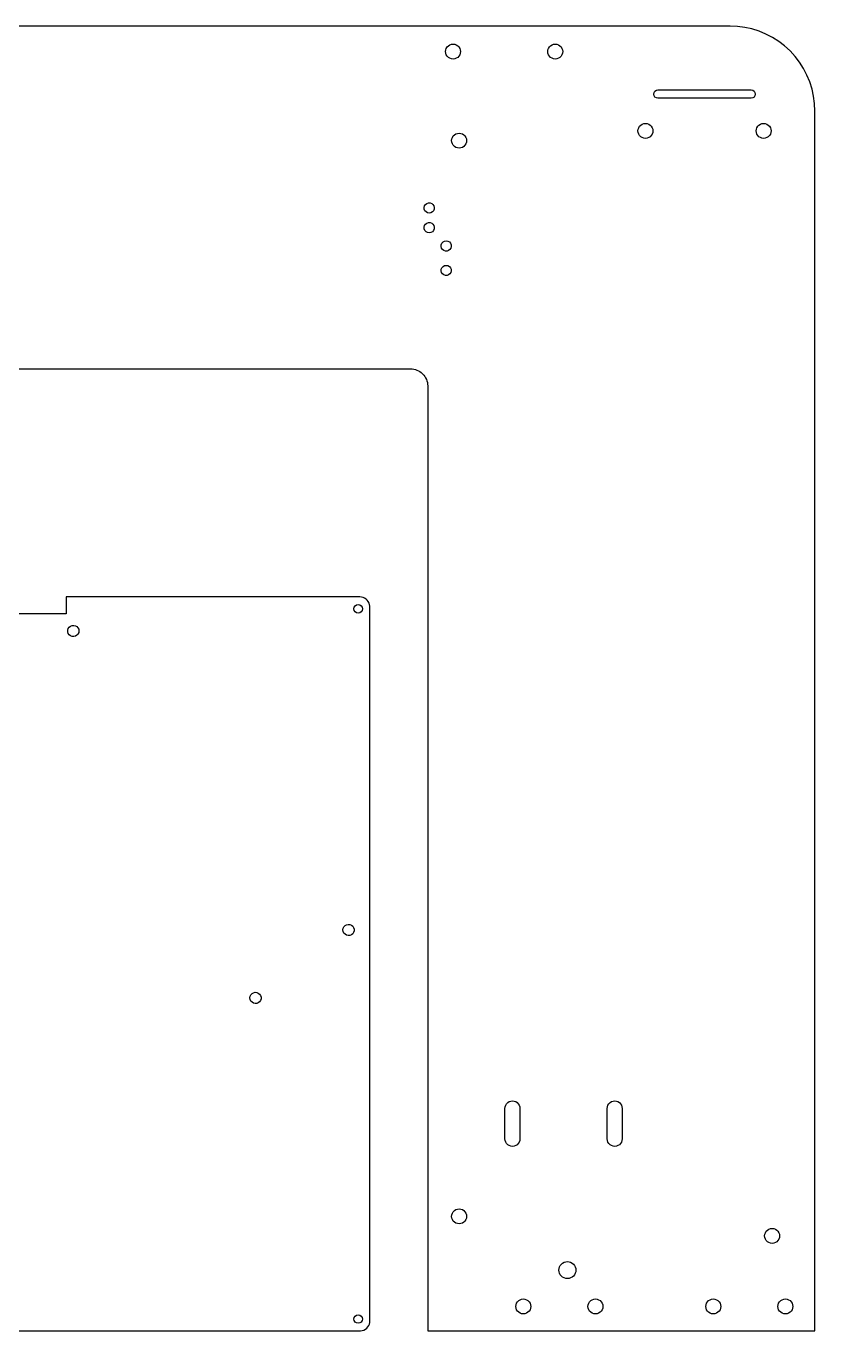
# Model space of a CAD drawing. Header units: metres. Extents: x -232 to 232, y 0 to 384.
# Drawn here: x 0 to 232.2, y 0 to 384 of the extents above; entities that cross this region are included whole.
import ezdxf

# ---------------------------------------------------------------- set-up
doc = ezdxf.new("R2010")
doc.units = ezdxf.units.M

msp = doc.modelspace()

# ---------------------------------------------------------------- linework, layer by layer
for p, q in [((207.25, 384), (-207.25, 384)), ((209.429, 383.905), (207.25, 384)), ((211.591, 383.62), (209.429, 383.905)), ((213.72, 383.148), (211.591, 383.62)), ((215.8, 382.492), (213.72, 383.148)), ((217.815, 381.658), (215.8, 382.492)), ((219.75, 380.651), (217.815, 381.658)), ((221.589, 379.479), (219.75, 380.651)), ((123.5, 376.5), (123.555, 376.99)), ((123.555, 376.01), (123.5, 376.5)), ((123.555, 376.99), (123.718, 377.455)), ((123.718, 377.455), (123.98, 377.872)), ((123.98, 377.872), (124.328, 378.22)), ((124.328, 378.22), (124.745, 378.482)), ((124.745, 378.482), (125.21, 378.645)), ((125.21, 378.645), (125.7, 378.7)), ((125.7, 378.7), (126.19, 378.645)), ((126.19, 378.645), (126.655, 378.482)), ((126.655, 378.482), (127.072, 378.22)), ((127.072, 378.22), (127.42, 377.872)), ((127.42, 377.872), (127.682, 377.455)), ((127.682, 377.455), (127.845, 376.99)), ((127.845, 376.99), (127.9, 376.5)), ((127.9, 376.5), (127.845, 376.01)), ((153.6, 376.5), (153.655, 376.99)), ((153.655, 376.01), (153.6, 376.5)), ((153.655, 376.99), (153.818, 377.455)), ((153.818, 377.455), (154.08, 377.872)), ((154.08, 377.872), (154.428, 378.22)), ((154.428, 378.22), (154.845, 378.482)), ((154.845, 378.482), (155.31, 378.645)), ((155.31, 378.645), (155.8, 378.7)), ((155.8, 378.7), (156.29, 378.645)), ((156.29, 378.645), (156.755, 378.482)), ((156.755, 378.482), (157.172, 378.22)), ((157.172, 378.22), (157.52, 377.872)), ((157.52, 377.872), (157.782, 377.455)), ((157.782, 377.455), (157.945, 376.99)), ((157.945, 376.99), (158, 376.5)), ((158, 376.5), (157.945, 376.01)), ((223.32, 378.151), (221.589, 379.479)), ((224.928, 376.678), (223.32, 378.151)), ((226.401, 375.07), (224.928, 376.678)), ((123.718, 375.545), (123.555, 376.01)), ((123.98, 375.128), (123.718, 375.545)), ((124.328, 374.78), (123.98, 375.128)), ((124.745, 374.518), (124.328, 374.78)), ((125.21, 374.355), (124.745, 374.518)), ((125.7, 374.3), (125.21, 374.355)), ((126.19, 374.355), (125.7, 374.3)), ((126.655, 374.518), (126.19, 374.355)), ((127.072, 374.78), (126.655, 374.518)), ((127.42, 375.128), (127.072, 374.78)), ((127.682, 375.545), (127.42, 375.128)), ((127.845, 376.01), (127.682, 375.545)), ((153.818, 375.545), (153.655, 376.01)), ((154.08, 375.128), (153.818, 375.545)), ((154.428, 374.78), (154.08, 375.128)), ((154.845, 374.518), (154.428, 374.78)), ((155.31, 374.355), (154.845, 374.518)), ((155.8, 374.3), (155.31, 374.355)), ((156.29, 374.355), (155.8, 374.3)), ((156.755, 374.518), (156.29, 374.355)), ((157.172, 374.78), (156.755, 374.518)), ((157.52, 375.128), (157.172, 374.78)), ((157.782, 375.545), (157.52, 375.128)), ((157.945, 376.01), (157.782, 375.545)), ((227.729, 373.339), (226.401, 375.07)), ((228.901, 371.5), (227.729, 373.339)), ((229.908, 369.565), (228.901, 371.5)), ((230.742, 367.55), (229.908, 369.565)), ((184.895, 364.478), (185.166, 364.884)), ((185.166, 364.884), (185.572, 365.155)), ((185.572, 365.155), (186.05, 365.25)), ((186.05, 365.25), (213.45, 365.25)), ((213.45, 365.25), (213.928, 365.155)), ((213.928, 365.155), (214.334, 364.884)), ((214.334, 364.884), (214.605, 364.478)), ((231.398, 365.47), (230.742, 367.55)), ((231.87, 363.341), (231.398, 365.47)), ((184.8, 364), (184.895, 364.478)), ((184.895, 363.522), (184.8, 364)), ((185.166, 363.116), (184.895, 363.522)), ((185.572, 362.845), (185.166, 363.116)), ((186.05, 362.75), (185.572, 362.845)), ((213.45, 362.75), (186.05, 362.75)), ((213.928, 362.845), (213.45, 362.75)), ((214.334, 363.116), (213.928, 362.845)), ((214.605, 363.522), (214.334, 363.116)), ((214.605, 364.478), (214.7, 364)), ((214.7, 364), (214.605, 363.522)), ((232.155, 361.179), (231.87, 363.341)), ((232.25, 359), (232.155, 361.179)), ((232.25, 0), (232.25, 359)), ((180.15, 353.15), (180.205, 353.64)), ((180.205, 353.64), (180.368, 354.105)), ((180.368, 354.105), (180.63, 354.522)), ((180.63, 354.522), (180.978, 354.87)), ((180.978, 354.87), (181.395, 355.132)), ((181.395, 355.132), (181.86, 355.295)), ((181.86, 355.295), (182.35, 355.35)), ((182.35, 355.35), (182.84, 355.295)), ((182.84, 355.295), (183.305, 355.132)), ((183.305, 355.132), (183.722, 354.87)), ((183.722, 354.87), (184.07, 354.522)), ((184.07, 354.522), (184.332, 354.105)), ((184.332, 354.105), (184.495, 353.64)), ((184.495, 353.64), (184.55, 353.15)), ((214.95, 353.15), (215.005, 353.64)), ((215.005, 353.64), (215.168, 354.105)), ((215.168, 354.105), (215.43, 354.522)), ((215.43, 354.522), (215.778, 354.87)), ((215.778, 354.87), (216.195, 355.132)), ((216.195, 355.132), (216.66, 355.295)), ((216.66, 355.295), (217.15, 355.35)), ((217.15, 355.35), (217.64, 355.295)), ((217.64, 355.295), (218.105, 355.132)), ((218.105, 355.132), (218.522, 354.87)), ((218.522, 354.87), (218.87, 354.522)), ((218.87, 354.522), (219.132, 354.105)), ((219.132, 354.105), (219.295, 353.64)), ((219.295, 353.64), (219.35, 353.15)), ((125.3, 350.29), (125.355, 350.78)), ((125.355, 349.8), (125.3, 350.29)), ((125.355, 350.78), (125.518, 351.245)), ((125.518, 349.335), (125.355, 349.8)), ((125.518, 351.245), (125.78, 351.662)), ((125.78, 351.662), (126.128, 352.01)), ((126.128, 352.01), (126.545, 352.272)), ((126.545, 352.272), (127.01, 352.435)), ((127.01, 352.435), (127.5, 352.49)), ((127.5, 352.49), (127.99, 352.435)), ((127.99, 352.435), (128.455, 352.272)), ((128.455, 352.272), (128.872, 352.01)), ((128.872, 352.01), (129.22, 351.662)), ((129.22, 351.662), (129.482, 351.245)), ((129.482, 351.245), (129.645, 350.78)), ((129.645, 349.8), (129.482, 349.335)), ((129.645, 350.78), (129.7, 350.29)), ((129.7, 350.29), (129.645, 349.8)), ((180.205, 352.66), (180.15, 353.15)), ((180.368, 352.195), (180.205, 352.66)), ((180.63, 351.778), (180.368, 352.195)), ((180.978, 351.43), (180.63, 351.778)), ((181.395, 351.168), (180.978, 351.43)), ((181.86, 351.005), (181.395, 351.168)), ((182.35, 350.95), (181.86, 351.005)), ((182.84, 351.005), (182.35, 350.95)), ((183.305, 351.168), (182.84, 351.005)), ((183.722, 351.43), (183.305, 351.168)), ((184.07, 351.778), (183.722, 351.43)), ((184.332, 352.195), (184.07, 351.778)), ((184.495, 352.66), (184.332, 352.195)), ((184.55, 353.15), (184.495, 352.66)), ((215.005, 352.66), (214.95, 353.15)), ((215.168, 352.195), (215.005, 352.66)), ((215.43, 351.778), (215.168, 352.195)), ((215.778, 351.43), (215.43, 351.778)), ((216.195, 351.168), (215.778, 351.43)), ((216.66, 351.005), (216.195, 351.168)), ((217.15, 350.95), (216.66, 351.005)), ((217.64, 351.005), (217.15, 350.95)), ((218.105, 351.168), (217.64, 351.005)), ((218.522, 351.43), (218.105, 351.168)), ((218.87, 351.778), (218.522, 351.43)), ((219.132, 352.195), (218.87, 351.778)), ((219.295, 352.66), (219.132, 352.195)), ((219.35, 353.15), (219.295, 352.66)), ((125.78, 348.918), (125.518, 349.335)), ((126.128, 348.57), (125.78, 348.918)), ((126.545, 348.308), (126.128, 348.57)), ((127.01, 348.145), (126.545, 348.308)), ((127.5, 348.09), (127.01, 348.145)), ((127.99, 348.145), (127.5, 348.09)), ((128.455, 348.308), (127.99, 348.145)), ((128.872, 348.57), (128.455, 348.308)), ((129.22, 348.918), (128.872, 348.57)), ((129.482, 349.335), (129.22, 348.918)), ((117.205, 330.604), (117.326, 331.083)), ((117.246, 330.112), (117.205, 330.604)), ((117.326, 331.083), (117.596, 331.496)), ((117.596, 331.496), (117.986, 331.799)), ((117.986, 331.799), (118.453, 331.96)), ((118.453, 331.96), (118.947, 331.96)), ((118.947, 331.96), (119.414, 331.799)), ((119.414, 331.799), (119.804, 331.496)), ((119.804, 331.496), (120.074, 331.083)), ((120.074, 331.083), (120.195, 330.604)), ((120.195, 330.604), (120.154, 330.112)), ((117.444, 329.66), (117.246, 330.112)), ((117.779, 329.296), (117.444, 329.66)), ((118.213, 329.061), (117.779, 329.296)), ((118.7, 328.98), (118.213, 329.061)), ((119.187, 329.061), (118.7, 328.98)), ((119.621, 329.296), (119.187, 329.061)), ((119.956, 329.66), (119.621, 329.296)), ((120.154, 330.112), (119.956, 329.66)), ((117.205, 324.804), (117.326, 325.283)), ((117.246, 324.312), (117.205, 324.804)), ((117.444, 323.86), (117.246, 324.312)), ((117.326, 325.283), (117.596, 325.696)), ((117.779, 323.496), (117.444, 323.86)), ((117.596, 325.696), (117.986, 325.999)), ((118.213, 323.261), (117.779, 323.496)), ((117.986, 325.999), (118.453, 326.16)), ((118.7, 323.18), (118.213, 323.261)), ((118.453, 326.16), (118.947, 326.16)), ((119.187, 323.261), (118.7, 323.18)), ((118.947, 326.16), (119.414, 325.999)), ((119.621, 323.496), (119.187, 323.261)), ((119.414, 325.999), (119.804, 325.696)), ((119.956, 323.86), (119.621, 323.496)), ((119.804, 325.696), (120.074, 325.283)), ((120.154, 324.312), (119.956, 323.86)), ((120.074, 325.283), (120.195, 324.804)), ((120.195, 324.804), (120.154, 324.312)), ((122.205, 319.156), (122.246, 319.648)), ((122.326, 318.677), (122.205, 319.156)), ((122.246, 319.648), (122.444, 320.1)), ((122.444, 320.1), (122.779, 320.464)), ((122.779, 320.464), (123.213, 320.699)), ((123.213, 320.699), (123.7, 320.78)), ((123.7, 320.78), (124.187, 320.699)), ((124.187, 320.699), (124.621, 320.464)), ((124.621, 320.464), (124.956, 320.1)), ((124.956, 320.1), (125.154, 319.648)), ((125.195, 319.156), (125.074, 318.677)), ((125.154, 319.648), (125.195, 319.156)), ((122.596, 318.264), (122.326, 318.677)), ((122.986, 317.961), (122.596, 318.264)), ((123.453, 317.8), (122.986, 317.961)), ((123.947, 317.8), (123.453, 317.8)), ((124.414, 317.961), (123.947, 317.8)), ((124.804, 318.264), (124.414, 317.961)), ((125.074, 318.677), (124.804, 318.264)), ((122.205, 311.956), (122.246, 312.448)), ((122.326, 311.477), (122.205, 311.956)), ((122.246, 312.448), (122.444, 312.9)), ((122.596, 311.064), (122.326, 311.477)), ((122.444, 312.9), (122.779, 313.264)), ((122.986, 310.761), (122.596, 311.064)), ((122.779, 313.264), (123.213, 313.499)), ((123.213, 313.499), (123.7, 313.58)), ((123.7, 313.58), (124.187, 313.499)), ((124.187, 313.499), (124.621, 313.264)), ((124.804, 311.064), (124.414, 310.761)), ((124.621, 313.264), (124.956, 312.9)), ((125.074, 311.477), (124.804, 311.064)), ((124.956, 312.9), (125.154, 312.448)), ((125.195, 311.956), (125.074, 311.477)), ((125.154, 312.448), (125.195, 311.956)), ((123.453, 310.6), (122.986, 310.761)), ((123.947, 310.6), (123.453, 310.6)), ((124.414, 310.761), (123.947, 310.6)), ((-126.75, 283.1), (113.25, 283.1)), ((113.25, 283.1), (113.624, 283.086)), ((113.624, 283.086), (114.118, 283.024)), ((114.118, 283.024), (114.604, 282.913)), ((114.604, 282.913), (115.077, 282.754)), ((115.077, 282.754), (115.531, 282.549)), ((115.531, 282.549), (115.963, 282.3)), ((115.963, 282.3), (116.367, 282.009)), ((116.367, 282.009), (116.741, 281.679)), ((116.741, 281.679), (117.08, 281.314)), ((117.08, 281.314), (117.381, 280.917)), ((117.381, 280.917), (117.641, 280.491)), ((117.641, 280.491), (117.857, 280.042)), ((117.857, 280.042), (118.028, 279.574)), ((118.028, 279.574), (118.151, 279.091)), ((118.151, 279.091), (118.225, 278.598)), ((118.225, 278.598), (118.25, 278.1)), ((118.25, 278.1), (118.25, 0)), ((98.25, 216), (11.76, 215.996)), ((11.76, 215.996), (11.76, 211)), ((98.7438, 215.959), (98.25, 216)), ((99.2241, 215.837), (98.7438, 215.959)), ((99.6778, 215.638), (99.2241, 215.837)), ((100.093, 215.367), (99.6778, 215.638)), ((100.457, 215.032), (100.093, 215.367)), ((96.5, 212.5), (96.5951, 212.978)), ((96.5951, 212.022), (96.5, 212.5)), ((96.5951, 212.978), (96.8661, 213.384)), ((96.8661, 211.616), (96.5951, 212.022)), ((96.8661, 213.384), (97.2716, 213.655)), ((97.2716, 211.345), (96.8661, 211.616)), ((97.2716, 213.655), (97.75, 213.75)), ((97.75, 211.25), (97.2716, 211.345)), ((97.75, 213.75), (98.2283, 213.655)), ((98.2283, 211.345), (97.75, 211.25)), ((98.2283, 213.655), (98.6339, 213.384)), ((98.6339, 211.616), (98.2283, 211.345)), ((98.6339, 213.384), (98.9048, 212.978)), ((98.9048, 212.022), (98.6339, 211.616)), ((98.9048, 212.978), (99, 212.5)), ((99, 212.5), (98.9048, 212.022)), ((100.761, 214.641), (100.457, 215.032)), ((100.997, 214.205), (100.761, 214.641)), ((101.158, 213.736), (100.997, 214.205)), ((101.24, 213.248), (101.158, 213.736)), ((101.25, 3), (101.24, 213.248)), ((11.76, 211), (-25.26, 211)), ((12.7005, 207.122), (13.085, 207.429)), ((13.085, 207.429), (13.5428, 207.609)), ((13.5428, 207.609), (14.0333, 207.645)), ((14.0333, 207.645), (14.5128, 207.536)), ((14.5128, 207.536), (14.9388, 207.29)), ((12.2784, 206.246), (12.4234, 206.716)), ((12.2784, 205.754), (12.2784, 206.246)), ((12.4234, 205.284), (12.2784, 205.754)), ((12.4234, 206.716), (12.7005, 207.122)), ((12.7005, 204.878), (12.4234, 205.284)), ((13.085, 204.571), (12.7005, 204.878)), ((13.5428, 204.391), (13.085, 204.571)), ((14.0333, 204.355), (13.5428, 204.391)), ((14.5128, 204.464), (14.0333, 204.355)), ((14.9388, 204.71), (14.5128, 204.464)), ((14.9388, 207.29), (15.2733, 206.929)), ((15.2733, 205.071), (14.9388, 204.71)), ((15.2733, 206.929), (15.4867, 206.486)), ((15.4867, 205.514), (15.2733, 205.071)), ((15.4867, 206.486), (15.56, 206)), ((15.56, 206), (15.4867, 205.514)), ((93.5867, 118.929), (93.9212, 119.29)), ((93.9212, 119.29), (94.3472, 119.536)), ((94.3472, 119.536), (94.8267, 119.645)), ((94.8267, 119.645), (95.3172, 119.609)), ((95.3172, 119.609), (95.775, 119.429)), ((95.775, 119.429), (96.1595, 119.122)), ((96.1595, 119.122), (96.4366, 118.716)), ((93.3, 118), (93.3733, 118.486)), ((93.3733, 117.514), (93.3, 118)), ((93.3733, 118.486), (93.5867, 118.929)), ((93.5867, 117.071), (93.3733, 117.514)), ((93.9212, 116.71), (93.5867, 117.071)), ((94.3472, 116.464), (93.9212, 116.71)), ((94.8267, 116.355), (94.3472, 116.464)), ((95.3172, 116.391), (94.8267, 116.355)), ((95.775, 116.571), (95.3172, 116.391)), ((96.1595, 116.878), (95.775, 116.571)), ((96.4366, 117.284), (96.1595, 116.878)), ((96.4366, 118.716), (96.5816, 118.246)), ((96.5816, 117.754), (96.4366, 117.284)), ((96.5816, 118.246), (96.5816, 117.754)), ((65.9, 98), (65.9733, 98.4863)), ((65.9733, 97.5136), (65.9, 98)), ((65.9733, 98.4863), (66.1867, 98.9295)), ((66.1867, 97.0705), (65.9733, 97.5136)), ((66.1867, 98.9295), (66.5212, 99.29)), ((66.5212, 96.71), (66.1867, 97.0705)), ((66.5212, 99.29), (66.9472, 99.5359)), ((66.9472, 96.4641), (66.5212, 96.71)), ((66.9472, 99.5359), (67.4267, 99.6454)), ((67.4267, 96.3546), (66.9472, 96.4641)), ((67.4267, 99.6454), (67.9172, 99.6086)), ((67.9172, 96.3914), (67.4267, 96.3546)), ((67.9172, 99.6086), (68.375, 99.4289)), ((68.375, 96.571), (67.9172, 96.3914)), ((68.375, 99.4289), (68.7595, 99.1223)), ((68.7595, 96.8777), (68.375, 96.571)), ((68.7595, 99.1223), (69.0366, 98.7159)), ((69.0366, 97.2841), (68.7595, 96.8777)), ((69.0366, 98.7159), (69.1816, 98.2459)), ((69.1816, 97.7541), (69.0366, 97.2841)), ((69.1816, 98.2459), (69.1816, 97.7541)), ((141, 65.5), (141.055, 65.9895)), ((141, 56.5), (141, 65.5)), ((141.055, 65.9895), (141.218, 66.4545)), ((141.218, 66.4545), (141.48, 66.8717)), ((141.48, 66.8717), (141.828, 67.22)), ((141.828, 67.22), (142.245, 67.4821)), ((142.245, 67.4821), (142.71, 67.6448)), ((142.71, 67.6448), (143.2, 67.7)), ((143.2, 67.7), (143.69, 67.6448)), ((143.69, 67.6448), (144.155, 67.4821)), ((144.155, 67.4821), (144.572, 67.22)), ((144.572, 67.22), (144.92, 66.8717)), ((144.92, 66.8717), (145.182, 66.4545)), ((145.182, 66.4545), (145.345, 65.9895)), ((145.345, 65.9895), (145.4, 65.5)), ((145.4, 65.5), (145.4, 56.5)), ((171.1, 65.5), (171.155, 65.9895)), ((171.1, 56.5), (171.1, 65.5)), ((171.155, 65.9895), (171.318, 66.4545)), ((171.318, 66.4545), (171.58, 66.8717)), ((171.58, 66.8717), (171.928, 67.22)), ((171.928, 67.22), (172.345, 67.4821)), ((172.345, 67.4821), (172.81, 67.6448)), ((172.81, 67.6448), (173.3, 67.7)), ((173.3, 67.7), (173.79, 67.6448)), ((173.79, 67.6448), (174.255, 67.4821)), ((174.255, 67.4821), (174.672, 67.22)), ((174.672, 67.22), (175.02, 66.8717)), ((175.02, 66.8717), (175.282, 66.4545)), ((175.282, 66.4545), (175.445, 65.9895)), ((175.445, 65.9895), (175.5, 65.5)), ((175.5, 65.5), (175.5, 56.5)), ((141.055, 56.0105), (141, 56.5)), ((141.218, 55.5454), (141.055, 56.0105)), ((141.48, 55.1283), (141.218, 55.5454)), ((141.828, 54.78), (141.48, 55.1283)), ((142.245, 54.5179), (141.828, 54.78)), ((142.71, 54.3551), (142.245, 54.5179)), ((143.2, 54.3), (142.71, 54.3551)), ((143.69, 54.3551), (143.2, 54.3)), ((144.155, 54.5179), (143.69, 54.3551)), ((144.572, 54.78), (144.155, 54.5179)), ((144.92, 55.1283), (144.572, 54.78)), ((145.182, 55.5454), (144.92, 55.1283)), ((145.345, 56.0105), (145.182, 55.5454)), ((145.4, 56.5), (145.345, 56.0105)), ((171.155, 56.0105), (171.1, 56.5)), ((171.318, 55.5454), (171.155, 56.0105)), ((171.58, 55.1283), (171.318, 55.5454)), ((171.928, 54.78), (171.58, 55.1283)), ((172.345, 54.5179), (171.928, 54.78)), ((172.81, 54.3551), (172.345, 54.5179)), ((173.3, 54.3), (172.81, 54.3551)), ((173.79, 54.3551), (173.3, 54.3)), ((174.255, 54.5179), (173.79, 54.3551)), ((174.672, 54.78), (174.255, 54.5179)), ((175.02, 55.1283), (174.672, 54.78)), ((175.282, 55.5454), (175.02, 55.1283)), ((175.445, 56.0105), (175.282, 55.5454)), ((175.5, 56.5), (175.445, 56.0105)), ((125.355, 34.1995), (125.518, 34.6645)), ((125.518, 34.6645), (125.78, 35.0817)), ((125.78, 35.0817), (126.128, 35.43)), ((126.128, 35.43), (126.545, 35.6921)), ((126.545, 35.6921), (127.01, 35.8548)), ((127.01, 35.8548), (127.5, 35.91)), ((127.5, 35.91), (127.99, 35.8548)), ((127.99, 35.8548), (128.455, 35.6921)), ((128.455, 35.6921), (128.872, 35.43)), ((128.872, 35.43), (129.22, 35.0817)), ((129.22, 35.0817), (129.482, 34.6645)), ((129.482, 34.6645), (129.645, 34.1995)), ((125.3, 33.71), (125.355, 34.1995)), ((125.355, 33.2204), (125.3, 33.71)), ((125.518, 32.7554), (125.355, 33.2204)), ((125.78, 32.3383), (125.518, 32.7554)), ((126.128, 31.99), (125.78, 32.3383)), ((126.545, 31.7279), (126.128, 31.99)), ((127.01, 31.5652), (126.545, 31.7279)), ((127.5, 31.51), (127.01, 31.5652)), ((127.99, 31.5652), (127.5, 31.51)), ((128.455, 31.7279), (127.99, 31.5652)), ((128.872, 31.99), (128.455, 31.7279)), ((129.22, 32.3383), (128.872, 31.99)), ((129.482, 32.7554), (129.22, 32.3383)), ((129.645, 33.2204), (129.482, 32.7554)), ((129.645, 34.1995), (129.7, 33.71)), ((129.7, 33.71), (129.645, 33.2204)), ((217.45, 27.95), (217.505, 28.4395)), ((217.505, 27.4604), (217.45, 27.95)), ((217.505, 28.4395), (217.668, 28.9045)), ((217.668, 26.9955), (217.505, 27.4604)), ((217.668, 28.9045), (217.93, 29.3217)), ((217.93, 26.5783), (217.668, 26.9955)), ((217.93, 29.3217), (218.278, 29.67)), ((218.278, 29.67), (218.695, 29.9321)), ((218.695, 29.9321), (219.16, 30.0948)), ((219.16, 30.0948), (219.65, 30.15)), ((219.65, 30.15), (220.14, 30.0948)), ((220.14, 30.0948), (220.605, 29.9321)), ((220.605, 29.9321), (221.022, 29.67)), ((221.022, 29.67), (221.37, 29.3217)), ((221.37, 29.3217), (221.632, 28.9045)), ((221.632, 26.9955), (221.37, 26.5783)), ((221.632, 28.9045), (221.795, 28.4395)), ((221.795, 27.4604), (221.632, 26.9955)), ((221.795, 28.4395), (221.85, 27.95)), ((221.85, 27.95), (221.795, 27.4604)), ((218.278, 26.23), (217.93, 26.5783)), ((218.695, 25.9679), (218.278, 26.23)), ((219.16, 25.8051), (218.695, 25.9679)), ((219.65, 25.75), (219.16, 25.8051)), ((220.14, 25.8051), (219.65, 25.75)), ((220.605, 25.9679), (220.14, 25.8051)), ((221.022, 26.23), (220.605, 25.9679)), ((221.37, 26.5783), (221.022, 26.23)), ((157.06, 18.8567), (157.291, 19.2889)), ((157.291, 19.2889), (157.602, 19.6678)), ((157.602, 19.6678), (157.981, 19.9787)), ((157.981, 19.9787), (158.413, 20.2097)), ((158.413, 20.2097), (158.882, 20.352)), ((158.882, 20.352), (159.37, 20.4)), ((159.37, 20.4), (159.858, 20.352)), ((159.858, 20.352), (160.327, 20.2097)), ((160.327, 20.2097), (160.759, 19.9787)), ((160.759, 19.9787), (161.138, 19.6678)), ((161.138, 19.6678), (161.449, 19.2889)), ((161.449, 19.2889), (161.68, 18.8567)), ((156.87, 17.9), (156.918, 18.3877)), ((156.918, 17.4123), (156.87, 17.9)), ((156.918, 18.3877), (157.06, 18.8567)), ((157.06, 16.9433), (156.918, 17.4123)), ((157.291, 16.5111), (157.06, 16.9433)), ((157.602, 16.1322), (157.291, 16.5111)), ((157.981, 15.8213), (157.602, 16.1322)), ((158.413, 15.5903), (157.981, 15.8213)), ((158.882, 15.448), (158.413, 15.5903)), ((159.37, 15.4), (158.882, 15.448)), ((159.858, 15.448), (159.37, 15.4)), ((160.327, 15.5903), (159.858, 15.448)), ((160.759, 15.8213), (160.327, 15.5903)), ((161.138, 16.1322), (160.759, 15.8213)), ((161.449, 16.5111), (161.138, 16.1322)), ((161.68, 16.9433), (161.449, 16.5111)), ((161.68, 18.8567), (161.822, 18.3877)), ((161.822, 17.4123), (161.68, 16.9433)), ((161.822, 18.3877), (161.87, 17.9)), ((161.87, 17.9), (161.822, 17.4123)), ((144.2, 7.2), (144.255, 7.68954)), ((144.255, 7.68954), (144.418, 8.15454)), ((144.418, 8.15454), (144.68, 8.57167)), ((144.68, 8.57167), (145.028, 8.92003)), ((145.028, 8.92003), (145.445, 9.18213)), ((145.445, 9.18213), (145.91, 9.34483)), ((145.91, 9.34483), (146.4, 9.39999)), ((146.4, 9.39999), (146.89, 9.34483)), ((146.89, 9.34483), (147.355, 9.18213)), ((147.355, 9.18213), (147.772, 8.92003)), ((147.772, 8.92003), (148.12, 8.57167)), ((148.12, 8.57167), (148.382, 8.15454)), ((148.382, 8.15454), (148.545, 7.68954)), ((148.545, 7.68954), (148.6, 7.2)), ((165.42, 7.2), (165.475, 7.68954)), ((165.475, 7.68954), (165.638, 8.15454)), ((165.638, 8.15454), (165.9, 8.57167)), ((165.9, 8.57167), (166.248, 8.92003)), ((166.248, 8.92003), (166.665, 9.18213)), ((166.665, 9.18213), (167.13, 9.34483)), ((167.13, 9.34483), (167.62, 9.39999)), ((167.62, 9.39999), (168.11, 9.34483)), ((168.11, 9.34483), (168.575, 9.18213)), ((168.575, 9.18213), (168.992, 8.92003)), ((168.992, 8.92003), (169.34, 8.57167)), ((169.34, 8.57167), (169.602, 8.15454)), ((169.602, 8.15454), (169.765, 7.68954)), ((169.765, 7.68954), (169.82, 7.2)), ((200.13, 7.2), (200.185, 7.68954)), ((200.185, 7.68954), (200.348, 8.15454)), ((200.348, 8.15454), (200.61, 8.57167)), ((200.61, 8.57167), (200.958, 8.92003)), ((200.958, 8.92003), (201.375, 9.18213)), ((201.375, 9.18213), (201.84, 9.34483)), ((201.84, 9.34483), (202.33, 9.39999)), ((202.33, 9.39999), (202.82, 9.34483)), ((202.82, 9.34483), (203.285, 9.18213)), ((203.285, 9.18213), (203.702, 8.92003)), ((203.702, 8.92003), (204.05, 8.57167)), ((204.05, 8.57167), (204.312, 8.15454)), ((204.312, 8.15454), (204.475, 7.68954)), ((204.475, 7.68954), (204.53, 7.2)), ((221.35, 7.2), (221.405, 7.68954)), ((221.405, 7.68954), (221.568, 8.15454)), ((221.568, 8.15454), (221.83, 8.57167)), ((221.83, 8.57167), (222.178, 8.92003)), ((222.178, 8.92003), (222.595, 9.18213)), ((222.595, 9.18213), (223.06, 9.34483)), ((223.06, 9.34483), (223.55, 9.39999)), ((223.55, 9.39999), (224.04, 9.34483)), ((224.04, 9.34483), (224.505, 9.18213)), ((224.505, 9.18213), (224.922, 8.92003)), ((224.922, 8.92003), (225.27, 8.57167)), ((225.27, 8.57167), (225.532, 8.15454)), ((225.532, 8.15454), (225.695, 7.68954)), ((225.695, 7.68954), (225.75, 7.2)), ((96.5, 3.5), (96.5951, 3.97835)), ((96.5951, 3.97835), (96.8661, 4.38388)), ((96.8661, 4.38388), (97.2716, 4.65485)), ((97.2716, 4.65485), (97.75, 4.75)), ((97.75, 4.75), (98.2283, 4.65485)), ((98.2283, 4.65485), (98.6339, 4.38388)), ((98.6339, 4.38388), (98.9048, 3.97835)), ((98.9048, 3.97835), (99, 3.5)), ((144.255, 6.71045), (144.2, 7.2)), ((144.418, 6.24545), (144.255, 6.71045)), ((144.68, 5.82831), (144.418, 6.24545)), ((145.028, 5.47997), (144.68, 5.82831)), ((145.445, 5.21786), (145.028, 5.47997)), ((145.91, 5.05515), (145.445, 5.21786)), ((146.4, 4.99998), (145.91, 5.05515)), ((146.89, 5.05515), (146.4, 4.99998)), ((147.355, 5.21786), (146.89, 5.05515)), ((147.772, 5.47997), (147.355, 5.21786)), ((148.12, 5.82831), (147.772, 5.47997)), ((148.382, 6.24545), (148.12, 5.82831)), ((148.545, 6.71045), (148.382, 6.24545)), ((148.6, 7.2), (148.545, 6.71045)), ((165.475, 6.71045), (165.42, 7.2)), ((165.638, 6.24545), (165.475, 6.71045)), ((165.9, 5.82831), (165.638, 6.24545)), ((166.248, 5.47997), (165.9, 5.82831)), ((166.665, 5.21786), (166.248, 5.47997)), ((167.13, 5.05515), (166.665, 5.21786)), ((167.62, 4.99998), (167.13, 5.05515)), ((168.11, 5.05515), (167.62, 4.99998)), ((168.575, 5.21786), (168.11, 5.05515)), ((168.992, 5.47997), (168.575, 5.21786)), ((169.34, 5.82831), (168.992, 5.47997)), ((169.602, 6.24545), (169.34, 5.82831)), ((169.765, 6.71045), (169.602, 6.24545)), ((169.82, 7.2), (169.765, 6.71045)), ((200.185, 6.71045), (200.13, 7.2)), ((200.348, 6.24545), (200.185, 6.71045)), ((200.61, 5.82831), (200.348, 6.24545)), ((200.958, 5.47997), (200.61, 5.82831)), ((201.375, 5.21786), (200.958, 5.47997)), ((201.84, 5.05515), (201.375, 5.21786)), ((202.33, 4.99998), (201.84, 5.05515)), ((202.82, 5.05515), (202.33, 4.99998)), ((203.285, 5.21786), (202.82, 5.05515)), ((203.702, 5.47997), (203.285, 5.21786)), ((204.05, 5.82831), (203.702, 5.47997)), ((204.312, 6.24545), (204.05, 5.82831)), ((204.475, 6.71045), (204.312, 6.24545)), ((204.53, 7.2), (204.475, 6.71045)), ((221.405, 6.71045), (221.35, 7.2)), ((221.568, 6.24545), (221.405, 6.71045)), ((221.83, 5.82831), (221.568, 6.24545)), ((222.178, 5.47997), (221.83, 5.82831)), ((222.595, 5.21786), (222.178, 5.47997)), ((223.06, 5.05515), (222.595, 5.21786)), ((223.55, 4.99998), (223.06, 5.05515)), ((224.04, 5.05515), (223.55, 4.99998)), ((224.505, 5.21786), (224.04, 5.05515)), ((224.922, 5.47997), (224.505, 5.21786)), ((225.27, 5.82831), (224.922, 5.47997)), ((225.532, 6.24545), (225.27, 5.82831)), ((225.695, 6.71045), (225.532, 6.24545)), ((225.75, 7.2), (225.695, 6.71045)), ((-111.75, 0), (98.4977, 0.01024)), ((96.5951, 3.02164), (96.5, 3.5)), ((96.8661, 2.6161), (96.5951, 3.02164)), ((97.2716, 2.34514), (96.8661, 2.6161)), ((97.75, 2.25), (97.2716, 2.34514)), ((98.2283, 2.34514), (97.75, 2.25)), ((98.6339, 2.6161), (98.2283, 2.34514)), ((98.4977, 0.01024), (98.9865, 0.0918)), ((98.9048, 3.02164), (98.6339, 2.6161)), ((99, 3.5), (98.9048, 3.02164)), ((98.9865, 0.0918), (99.4551, 0.25267)), ((99.4551, 0.25267), (99.8908, 0.4885)), ((99.8908, 0.4885), (100.282, 0.79282)), ((100.282, 0.79282), (100.617, 1.15735)), ((100.617, 1.15735), (100.888, 1.57214)), ((100.888, 1.57214), (101.087, 2.02589)), ((101.087, 2.02589), (101.209, 2.50621)), ((101.209, 2.50621), (101.25, 3)), ((118.25, 0), (232.25, 0))]:
    msp.add_line(p, q)

doc.saveas('drawing.dxf')
